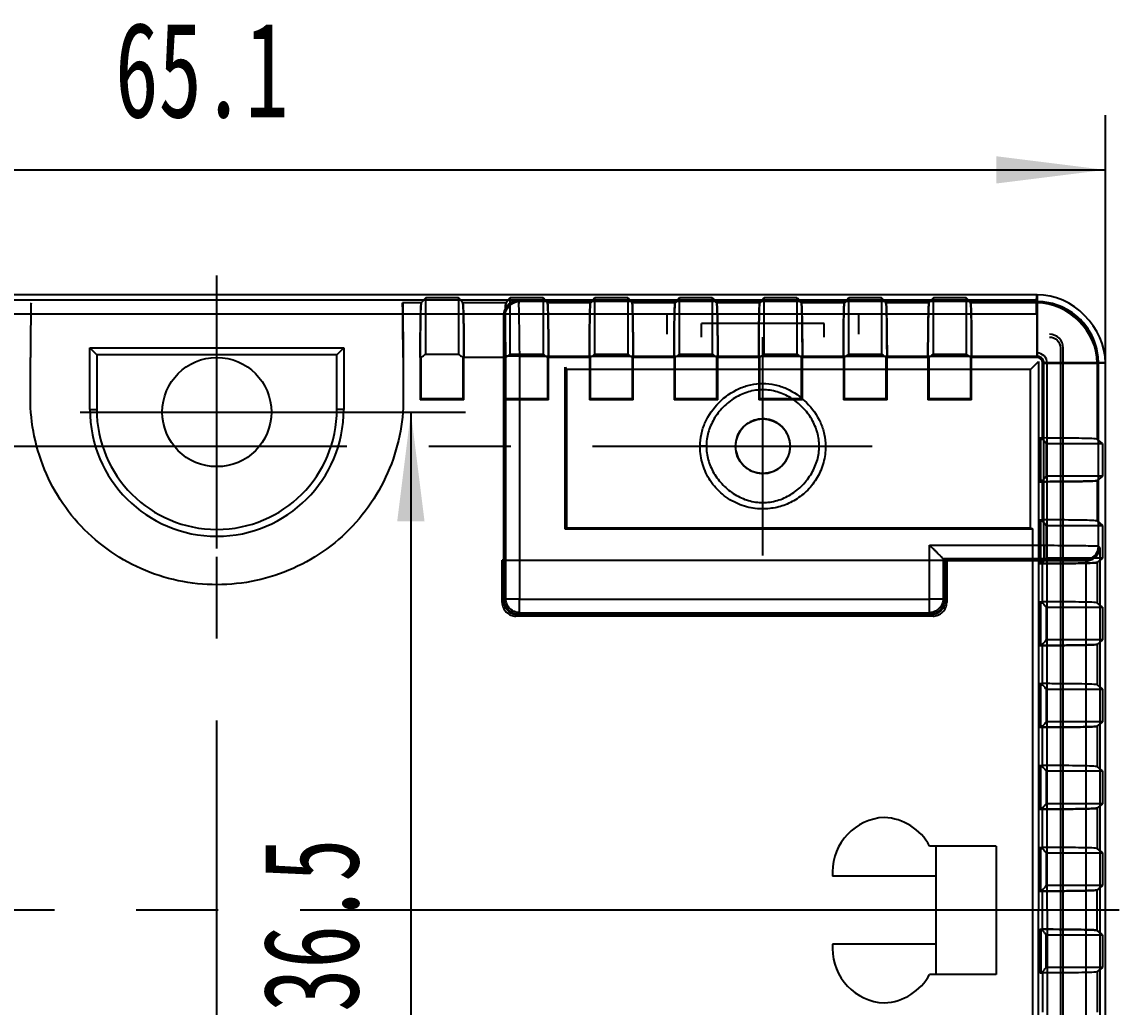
# Model space of a CAD drawing. Header units: millimetres. Extents: x 29 to 396, y -34 to 225.
# Drawn here: x 214.94 to 255.12, y 145.04 to 181.13 of the extents above; entities that cross this region are included whole.
import ezdxf

# ---------------------------------------------------------------- set-up
doc = ezdxf.new("R2010")
doc.units = ezdxf.units.MM
doc.linetypes.add('EB_DASHDOT', pattern=[39, 30, -3, 3, -3])
doc.layers.get('0').update_dxf_attribs({"lineweight": 0})
for name, color, linetype, lineweight in [('CAXA0', 7, 'Continuous', 70), ('CAXA1', 1, 'EB_DASHDOT', 25), ('CAXA4', 3, 'Continuous', 25)]:
    doc.layers.add(name, color=color, linetype=linetype, lineweight=lineweight)
doc.styles.add('标准', font='', dxfattribs={"width": 0.667})
doc.styles.get('标准').set_extended_font_data('FangSong_GB2312')
doc.dimstyles.new('标准', dxfattribs={"dimtxt": 3.5, "dimasz": 4, "dimexe": 2, "dimexo": 0, "dimtad": 1, "dimdsep": 46, "dimtxsty": '标准', "dimcen": 0, "dimdle": 6, "dimazin": 2, "dimtfac": 1, "dimtdec": 3, "dimtmove": 0, "dimatfit": 3, "dimfxl": 0, "dimtolj": 1, "dimtzin": 0, "dimarcsym": 0})

# ---------------------------------------------------------------- blocks, each defined once
blk = doc.blocks.new('*CAXBLOCK1112')
at = {"layer": 'CAXA0', "linetype": 'Continuous', "lineweight": 25}
for points in [[(189.524, 175.714), (193.524, 175.214), (193.524, 176.214)], [(254.624, 175.714), (250.624, 175.214), (250.624, 176.214)]]:
    blk.add_hatch(color=0, dxfattribs=at).paths.add_polyline_path(points, flags=0)
at = {"layer": 'CAXA0', "color": 0, "linetype": 'Continuous', "lineweight": 25}
for p, q in [((189.524, 168.641), (189.524, 177.714)), ((254.624, 168.641), (254.624, 177.714)), ((189.524, 175.714), (254.624, 175.714))]:
    blk.add_line(p, q, dxfattribs=at)
at = {"layer": 'CAXA0', "color": 0, "linetype": 'Continuous', "lineweight": 25, "insert": (218.35, 181.134), "char_height": 3.5, "attachment_point": 1, "style": '标准'}
blk.add_mtext('\\fFangSong_GB2312|b0|i0|p34;65.1', dxfattribs=at)
blk = doc.blocks.new('*CAXBLOCK1314')
at = {"layer": 'CAXA0', "linetype": 'Continuous', "lineweight": 25}
for points in [[(229.182, 166.841), (228.682, 162.841), (229.682, 162.841)], [(229.182, 130.341), (228.682, 134.341), (229.682, 134.341)]]:
    blk.add_hatch(color=0, dxfattribs=at).paths.add_polyline_path(points, flags=0)
at = {"layer": 'CAXA0', "color": 0, "linetype": 'Continuous', "lineweight": 25}
for p, q in [((227.074, 166.841), (231.182, 166.841)), ((229.182, 166.841), (229.182, 130.341)), ((227.074, 130.341), (231.182, 130.341))]:
    blk.add_line(p, q, dxfattribs=at)
at = {"layer": 'CAXA0', "color": 0, "linetype": 'Continuous', "lineweight": 25, "insert": (223.762, 144.868), "char_height": 3.5, "attachment_point": 1, "rotation": 90, "style": '标准'}
blk.add_mtext('\\fFangSong_GB2312|b0|i0|p34;36.5', dxfattribs=at)

msp = doc.modelspace()

# ---------------------------------------------------------------- linework, layer by layer
at = {"color": 0, "linetype": 'Continuous', "lineweight": 25}
for p, q in [((252.124, 171.141), (192.024, 171.141)), ((252.102, 170.937), (196.592, 170.937)), ((229.561, 170.84), (228.88, 170.84)), ((229.561, 170.84), (229.724, 171.032)), ((229.724, 171.032), (229.561, 170.84)), ((229.724, 168.968), (229.724, 171.032)), ((230.924, 171.032), (229.724, 171.032)), ((230.924, 171.032), (230.924, 168.968)), ((232.661, 170.84), (231.086, 170.84)), ((232.661, 170.84), (232.824, 171.032)), ((232.824, 171.032), (232.661, 170.84)), ((232.824, 168.968), (232.824, 171.032)), ((234.024, 171.032), (232.824, 171.032)), ((233.123, 170.886), (233.072, 170.937)), ((252.132, 170.886), (233.123, 170.886)), ((234.024, 171.032), (234.024, 168.968)), ((235.761, 170.84), (234.186, 170.84)), ((235.761, 170.84), (235.924, 171.032)), ((235.924, 171.032), (235.761, 170.84)), ((235.924, 168.968), (235.924, 171.032)), ((237.124, 171.032), (235.924, 171.032)), ((237.124, 171.032), (237.124, 168.968)), ((238.861, 170.84), (237.286, 170.84)), ((238.861, 170.84), (239.024, 171.032)), ((239.024, 171.032), (238.861, 170.84)), ((239.024, 168.968), (239.024, 171.032)), ((240.224, 171.032), (239.024, 171.032)), ((240.224, 171.032), (240.224, 168.968)), ((241.961, 170.84), (240.386, 170.84)), ((241.961, 170.84), (242.124, 171.032)), ((242.124, 171.032), (241.961, 170.84)), ((242.124, 168.968), (242.124, 171.032)), ((243.324, 171.032), (242.124, 171.032)), ((243.324, 171.032), (243.324, 168.968)), ((245.061, 170.84), (243.486, 170.84)), ((245.061, 170.84), (245.224, 171.032)), ((245.224, 171.032), (245.061, 170.84)), ((245.224, 168.968), (245.224, 171.032)), ((246.424, 171.032), (245.224, 171.032)), ((246.424, 171.032), (246.424, 168.968)), ((248.161, 170.84), (246.586, 170.84)), ((248.161, 170.84), (248.324, 171.032)), ((248.324, 171.032), (248.161, 170.84)), ((249.524, 171.032), (248.324, 171.032)), ((248.324, 168.968), (248.324, 171.032)), ((249.524, 171.032), (249.524, 168.968)), ((252.124, 170.84), (249.686, 170.84)), ((252.099, 170.886), (252.114, 171.141)), ((252.102, 170.437), (252.102, 170.937)), ((252.12, 168.886), (252.132, 170.886)), ((252.124, 171.141), (252.124, 170.84)), ((252.124, 168.841), (252.124, 170.84)), ((252.132, 168.886), (252.132, 170.886)), ((197.079, 170.437), (252.102, 170.437)), ((232.584, 161.418), (232.584, 170.437)), ((232.624, 170.386), (232.584, 170.426)), ((238.574, 169.691), (238.574, 170.441)), ((238.574, 170.441), (245.574, 170.441)), ((245.574, 170.441), (245.574, 169.691)), ((239.824, 169.591), (239.824, 170.091)), ((244.324, 170.091), (239.824, 170.091)), ((244.324, 169.591), (244.324, 170.091)), ((215.247, 167.341), (215.247, 168.841)), ((217.424, 166.941), (217.424, 169.191)), ((217.424, 169.191), (217.674, 168.941)), ((217.424, 169.191), (226.724, 169.191)), ((217.674, 168.941), (217.674, 166.941)), ((226.474, 168.941), (217.674, 168.941)), ((226.724, 169.191), (226.474, 168.941)), ((226.474, 166.941), (226.474, 168.941)), ((226.724, 169.191), (226.724, 166.941)), ((228.9, 168.841), (228.9, 167.341)), ((229.524, 168.941), (229.524, 167.291)), ((229.564, 167.331), (229.564, 168.843)), ((229.724, 168.968), (230.924, 168.968)), ((231.083, 168.843), (231.083, 167.331)), ((232.664, 168.843), (231.083, 168.843)), ((231.124, 167.291), (231.124, 168.941)), ((232.624, 168.941), (232.624, 167.291)), ((232.657, 159.991), (232.657, 168.886)), ((233.157, 168.886), (232.657, 168.886)), ((232.664, 167.331), (232.664, 168.843)), ((232.824, 168.968), (234.024, 168.968)), ((233.157, 168.886), (233.157, 159.991)), ((233.157, 168.886), (252.132, 168.886)), ((234.183, 168.843), (234.183, 167.331)), ((235.764, 168.843), (234.183, 168.843)), ((234.224, 167.291), (234.224, 168.941)), ((235.724, 168.941), (235.724, 167.291)), ((235.764, 167.331), (235.764, 168.843)), ((235.924, 168.968), (237.124, 168.968)), ((237.283, 168.843), (237.283, 167.331)), ((238.864, 168.843), (237.283, 168.843)), ((237.324, 167.291), (237.324, 168.941)), ((238.824, 168.941), (238.824, 167.291)), ((238.864, 167.331), (238.864, 168.843)), ((239.024, 168.968), (240.224, 168.968)), ((240.383, 168.843), (240.383, 167.331)), ((241.964, 168.843), (240.383, 168.843)), ((240.424, 167.291), (240.424, 168.941)), ((241.924, 168.941), (241.924, 167.291)), ((241.964, 167.331), (241.964, 168.843)), ((242.124, 168.968), (243.324, 168.968)), ((243.483, 168.843), (243.483, 167.331)), ((245.064, 168.843), (243.483, 168.843)), ((243.524, 167.291), (243.524, 168.941)), ((245.024, 168.941), (245.024, 167.291)), ((245.064, 167.331), (245.064, 168.843)), ((245.224, 168.968), (246.424, 168.968)), ((248.164, 168.843), (246.583, 168.843)), ((246.583, 168.843), (246.583, 167.331)), ((246.624, 167.291), (246.624, 168.941)), ((248.124, 168.941), (248.124, 167.291)), ((248.164, 167.331), (248.164, 168.843)), ((248.324, 168.968), (249.524, 168.968)), ((252.124, 168.841), (249.683, 168.843)), ((249.683, 168.843), (249.683, 167.331)), ((249.724, 167.291), (249.724, 168.941)), ((252.189, 168.876), (252.117, 168.886)), ((252.256, 168.845), (252.189, 168.876)), ((252.339, 168.756), (252.256, 168.845)), ((252.974, 169.191), (252.974, 148.591)), ((253.074, 127.991), (253.074, 169.191)), ((234.83, 162.548), (234.83, 168.482)), ((234.83, 168.482), (234.88, 168.398)), ((234.88, 168.398), (234.88, 162.598)), ((251.88, 168.398), (234.88, 168.398)), ((251.88, 168.398), (252.171, 168.688)), ((251.88, 162.598), (251.88, 168.398)), ((252.171, 168.688), (252.171, 148.591)), ((254.624, 168.641), (252.324, 168.641)), ((252.325, 165.851), (252.325, 168.641)), ((252.369, 168.65), (252.339, 168.756)), ((252.369, 161.964), (252.369, 168.65)), ((252.369, 168.632), (254.368, 168.632)), ((252.49, 148.591), (252.49, 168.641)), ((254.323, 168.641), (254.323, 165.853)), ((254.368, 168.65), (254.624, 168.632)), ((254.368, 161.931), (254.368, 168.65)), ((254.624, 128.541), (254.624, 168.641)), ((229.564, 167.331), (229.524, 167.291)), ((231.124, 167.291), (229.524, 167.291)), ((231.083, 167.331), (229.564, 167.331)), ((231.124, 167.291), (231.083, 167.331)), ((232.664, 167.331), (232.624, 167.291)), ((234.224, 167.291), (232.624, 167.291)), ((234.183, 167.331), (232.664, 167.331)), ((234.224, 167.291), (234.183, 167.331)), ((235.764, 167.331), (235.724, 167.291)), ((237.324, 167.291), (235.724, 167.291)), ((237.283, 167.331), (235.764, 167.331)), ((237.324, 167.291), (237.283, 167.331)), ((238.864, 167.331), (238.824, 167.291)), ((240.424, 167.291), (238.824, 167.291)), ((240.383, 167.331), (238.864, 167.331)), ((240.424, 167.291), (240.383, 167.331)), ((241.964, 167.331), (241.924, 167.291)), ((243.524, 167.291), (241.924, 167.291)), ((243.483, 167.331), (241.964, 167.331)), ((243.524, 167.291), (243.483, 167.331)), ((245.064, 167.331), (245.024, 167.291)), ((246.624, 167.291), (245.024, 167.291)), ((246.583, 167.331), (245.064, 167.331)), ((246.624, 167.291), (246.583, 167.331)), ((248.164, 167.331), (248.124, 167.291)), ((249.724, 167.291), (248.124, 167.291)), ((249.683, 167.331), (248.164, 167.331)), ((249.724, 167.291), (249.683, 167.331)), ((217.424, 166.941), (217.674, 166.941)), ((226.724, 166.941), (226.474, 166.941)), ((240.006, 165.591), (239.774, 165.591)), ((244.141, 165.591), (244.374, 165.591)), ((252.224, 165.891), (252.324, 165.891)), ((252.224, 164.291), (252.224, 165.891)), ((252.224, 165.891), (252.264, 165.851)), ((252.264, 165.851), (252.325, 165.851)), ((252.264, 164.331), (252.264, 165.851)), ((252.451, 165.691), (254.515, 165.691)), ((252.451, 165.691), (252.451, 164.491)), ((254.515, 165.691), (254.323, 165.854)), ((254.515, 165.691), (254.515, 164.491)), ((254.515, 164.491), (252.451, 164.491)), ((254.515, 164.491), (254.323, 164.329)), ((252.224, 164.291), (252.264, 164.331)), ((252.224, 164.291), (252.423, 164.291)), ((252.325, 164.331), (252.264, 164.331)), ((252.325, 162.851), (252.325, 164.331)), ((254.323, 164.329), (254.323, 162.853)), ((252.224, 162.891), (252.324, 162.891)), ((252.224, 161.291), (252.224, 162.891)), ((252.224, 162.891), (252.264, 162.851)), ((252.264, 162.851), (252.325, 162.851)), ((252.264, 161.331), (252.264, 162.851)), ((254.515, 162.691), (254.323, 162.854)), ((254.323, 162.853), (254.515, 162.691)), ((234.88, 162.598), (234.83, 162.548)), ((251.965, 162.548), (234.83, 162.548)), ((234.88, 162.598), (251.88, 162.598)), ((251.965, 134.634), (251.965, 162.548)), ((252.451, 162.691), (254.515, 162.691)), ((252.451, 162.691), (252.451, 161.491)), ((254.515, 162.691), (254.515, 161.491)), ((248.179, 159.491), (248.18, 161.964)), ((248.18, 161.964), (252.369, 161.964)), ((252.369, 161.964), (252.369, 161.465)), ((254.42, 161.88), (254.368, 161.931)), ((254.42, 161.88), (254.42, 135.302)), ((232.526, 159.86), (232.526, 161.419)), ((232.611, 161.419), (232.526, 161.419)), ((232.584, 159.917), (232.584, 161.419)), ((232.611, 159.953), (232.611, 161.419)), ((232.611, 161.419), (248.81, 161.419)), ((252.369, 161.465), (248.68, 161.465)), ((248.68, 161.465), (248.68, 159.991)), ((248.68, 161.465), (248.753, 161.391)), ((248.726, 161.419), (248.726, 159.945)), ((253.92, 161.391), (248.753, 161.391)), ((248.753, 161.391), (248.753, 159.917)), ((248.81, 161.419), (248.81, 159.86)), ((252.224, 161.291), (252.264, 161.331)), ((252.224, 161.291), (252.423, 161.291)), ((252.325, 161.331), (252.264, 161.331)), ((252.325, 159.851), (252.325, 161.331)), ((254.515, 161.491), (252.451, 161.491)), ((253.908, 161.391), (253.868, 161.431)), ((253.92, 135.791), (253.92, 161.391)), ((254.515, 161.491), (254.323, 161.329)), ((254.323, 161.329), (254.323, 159.854)), ((232.658, 159.991), (232.611, 159.945)), ((233.157, 159.991), (232.657, 159.991)), ((233.157, 159.491), (233.157, 159.991)), ((233.157, 159.991), (248.18, 159.991)), ((248.68, 159.991), (248.18, 159.991)), ((248.726, 159.945), (248.679, 159.991)), ((232.526, 159.86), (232.584, 159.917)), ((248.753, 159.917), (248.81, 159.86)), ((252.224, 159.891), (252.324, 159.891)), ((252.224, 159.891), (252.264, 159.851)), ((252.224, 158.291), (252.224, 159.891)), ((252.264, 159.851), (252.325, 159.851)), ((252.264, 158.331), (252.264, 159.851)), ((252.451, 159.691), (254.515, 159.691)), ((252.451, 159.691), (252.451, 158.491)), ((254.515, 159.691), (254.323, 159.854)), ((254.515, 159.691), (254.515, 158.491)), ((233.084, 159.417), (233.026, 159.36)), ((248.31, 159.36), (233.026, 159.36)), ((248.253, 159.417), (233.084, 159.417)), ((233.157, 159.491), (233.111, 159.445)), ((248.226, 159.445), (233.111, 159.445)), ((233.157, 159.491), (248.18, 159.491)), ((248.226, 159.445), (248.18, 159.491)), ((248.31, 159.36), (248.253, 159.417)), ((254.515, 158.491), (252.451, 158.491)), ((254.515, 158.491), (254.323, 158.329)), ((252.224, 158.291), (252.264, 158.331)), ((252.224, 158.291), (252.423, 158.291)), ((252.325, 158.331), (252.264, 158.331)), ((252.325, 156.851), (252.325, 158.331)), ((254.323, 158.329), (254.323, 156.854)), ((252.224, 156.891), (252.324, 156.891)), ((252.224, 156.891), (252.264, 156.851)), ((252.224, 155.291), (252.224, 156.891)), ((252.264, 156.851), (252.325, 156.851)), ((252.264, 155.331), (252.264, 156.851)), ((254.515, 156.691), (254.323, 156.854)), ((254.323, 156.853), (254.515, 156.691)), ((252.451, 156.691), (254.515, 156.691)), ((252.451, 156.691), (252.451, 155.491)), ((254.515, 156.691), (254.515, 155.491)), ((252.224, 155.291), (252.264, 155.331)), ((252.224, 155.291), (252.423, 155.291)), ((252.325, 155.331), (252.264, 155.331)), ((252.325, 153.851), (252.325, 155.331)), ((254.515, 155.491), (252.451, 155.491)), ((254.515, 155.491), (254.323, 155.329)), ((254.323, 155.329), (254.323, 153.854)), ((252.224, 153.891), (252.324, 153.891)), ((252.224, 153.891), (252.264, 153.851)), ((252.224, 152.291), (252.224, 153.891)), ((252.264, 153.851), (252.325, 153.851)), ((252.264, 152.331), (252.264, 153.851)), ((252.451, 153.691), (254.515, 153.691)), ((252.451, 153.691), (252.451, 152.491)), ((254.515, 153.691), (254.323, 153.854)), ((254.515, 153.691), (254.515, 152.491)), ((252.224, 152.291), (252.264, 152.331)), ((252.325, 152.331), (252.264, 152.331)), ((252.325, 150.851), (252.325, 152.331)), ((254.515, 152.491), (252.451, 152.491)), ((254.515, 152.491), (254.323, 152.329)), ((254.323, 152.329), (254.323, 150.854)), ((252.224, 152.291), (252.423, 152.291)), ((250.624, 150.941), (248.184, 150.941)), ((248.424, 146.241), (248.424, 150.941)), ((250.624, 150.941), (250.624, 146.241)), ((252.224, 150.891), (252.324, 150.891)), ((252.224, 150.891), (252.264, 150.851)), ((252.224, 149.291), (252.224, 150.891)), ((252.264, 150.851), (252.325, 150.851)), ((252.264, 149.331), (252.264, 150.851)), ((254.515, 150.691), (254.323, 150.854)), ((254.323, 150.853), (254.515, 150.691)), ((252.451, 150.691), (254.515, 150.691)), ((252.451, 150.691), (252.451, 149.491)), ((254.515, 150.691), (254.515, 149.491)), ((244.624, 149.991), (244.624, 149.841)), ((248.424, 149.841), (244.624, 149.841)), ((252.224, 149.291), (252.264, 149.331)), ((252.224, 149.291), (252.423, 149.291)), ((252.325, 149.331), (252.264, 149.331)), ((252.325, 147.851), (252.325, 149.331)), ((254.515, 149.491), (252.451, 149.491)), ((254.515, 149.491), (254.323, 149.329)), ((254.323, 147.853), (254.323, 149.329)), ((252.171, 128.494), (252.171, 148.591)), ((252.49, 148.591), (252.49, 128.541)), ((252.974, 148.591), (252.974, 127.991)), ((252.224, 147.891), (252.423, 147.891)), ((252.264, 147.851), (252.224, 147.891)), ((252.224, 147.891), (252.224, 146.291)), ((252.325, 147.851), (252.264, 147.851)), ((252.264, 147.851), (252.264, 146.331)), ((252.451, 147.691), (254.515, 147.691)), ((252.451, 146.491), (252.451, 147.691)), ((254.515, 147.691), (254.323, 147.853)), ((254.515, 147.691), (254.515, 146.491)), ((248.424, 147.341), (244.624, 147.341)), ((244.624, 147.341), (244.624, 147.191)), ((252.264, 146.331), (252.224, 146.291)), ((252.224, 146.291), (252.324, 146.291)), ((252.264, 146.331), (252.325, 146.331)), ((252.325, 146.331), (252.325, 144.851)), ((254.515, 146.491), (252.451, 146.491)), ((254.323, 146.329), (254.515, 146.491)), ((254.515, 146.491), (254.323, 146.328)), ((254.323, 146.328), (254.323, 144.853)), ((250.624, 146.241), (248.184, 146.241))]:
    msp.add_line(p, q, dxfattribs=at)
for centre, radius in [((222.074, 166.841), 2), ((242.074, 165.591), 1)]:
    msp.add_circle(centre, radius, dxfattribs=at)
for centre, radius, start, end in [((252.574, 169.191), 0.5, 0, 90), ((222.074, 166.941), 4.65, 180, 360), ((222.074, 166.941), 4.4, 180, 360), ((251.094, 168.333), 5.144, 308.875, 311.6779), ((271.386, 195.556), 38.298, 239.382, 239.5292), ((253.868, 161.931), 0.5, 270.036, 359.964), ((232.555, 170.03), 8.611, 269.8096, 270.1904), ((232.497, 170.202), 8.784, 270.5676, 270.7468), ((251.094, 165.333), 5.144, 308.8749, 311.6786), ((251.094, 162.333), 5.144, 308.875, 311.6779), ((251.094, 159.333), 5.144, 308.8749, 311.6786), ((251.094, 156.333), 5.144, 308.875, 311.6779), ((246.624, 149.991), 2, 92.866, 180), ((246.424, 149.991), 2, 28.3594, 87.134), ((251.094, 153.333), 5.144, 308.8749, 311.6786), ((251.094, 143.849), 5.144, 48.3214, 51.1251), ((246.624, 147.191), 2, 180, 267.134), ((246.424, 147.191), 2, 272.866, 331.6406)]:
    msp.add_arc(centre, radius, start, end, dxfattribs=at)
for points, knots in [([(215.267, 170.84), (215.266, 170.814), (215.262, 170.714), (215.26, 170.494), (215.256, 170.152), (215.253, 169.73), (215.25, 169.283), (215.248, 168.985), (215.247, 168.841)], [0, 0, 0, 0, 0.078311, 0.300648, 0.660107, 1.105886, 1.56657, 1.999629, 1.999629, 1.999629, 1.999629]), ([(228.88, 170.84), (228.881, 170.814), (228.885, 170.714), (228.887, 170.494), (228.891, 170.152), (228.894, 169.73), (228.897, 169.283), (228.899, 168.985), (228.9, 168.841)], [0, 0, 0, 0, 0.078311, 0.300648, 0.660107, 1.105886, 1.56657, 1.999629, 1.999629, 1.999629, 1.999629]), ([(228.9, 168.841), (228.899, 168.996), (228.895, 169.309), (228.891, 169.769), (228.887, 170.184), (228.883, 170.513), (228.881, 170.719), (228.88, 170.815), (228.88, 170.84)], [0, 0, 0, 0, 0.46555, 0.938511, 1.378865, 1.710937, 1.925679, 1.998702, 1.998702, 1.998702, 1.998702]), ([(229.561, 170.84), (229.556, 170.807), (229.543, 170.681), (229.539, 170.407), (229.529, 169.99), (229.525, 169.483), (229.524, 169.124), (229.524, 168.941)], [0, 0, 0, 0, 0.099692, 0.379837, 0.821077, 1.351633, 1.900091, 1.900091, 1.900091, 1.900091]), ([(229.524, 168.841), (229.523, 168.968), (229.524, 169.231), (229.526, 169.62), (229.531, 169.994), (229.536, 170.319), (229.545, 170.576), (229.549, 170.742), (229.558, 170.82), (229.561, 170.84)], [0, 0, 0, 0, 0.381638, 0.787649, 1.166921, 1.503422, 1.765294, 1.938197, 2.000324, 2.000324, 2.000324, 2.000324]), ([(231.086, 170.84), (231.068, 170.862), (231.032, 170.904), (230.978, 170.968), (230.942, 171.011), (230.924, 171.032)], [0, 0, 0, 0, 0.0832284, 0.1670032, 0.2512133, 0.2512133, 0.2512133, 0.2512133]), ([(231.124, 168.941), (231.123, 169.115), (231.122, 169.444), (231.118, 169.901), (231.113, 170.272), (231.105, 170.549), (231.1, 170.726), (231.09, 170.814), (231.086, 170.84)], [0, 0, 0, 0, 0.52153, 0.987076, 1.371, 1.634652, 1.819317, 1.900395, 1.900395, 1.900395, 1.900395]), ([(231.086, 170.84), (231.09, 170.815), (231.101, 170.723), (231.105, 170.526), (231.114, 170.218), (231.119, 169.818), (231.123, 169.348), (231.124, 169.014), (231.124, 168.841)], [0, 0, 0, 0, 0.0765, 0.278488, 0.591535, 0.999243, 1.480639, 2.000454, 2.000454, 2.000454, 2.000454]), ([(233.072, 170.937), (233.026, 170.936), (232.937, 170.913), (232.822, 170.845), (232.727, 170.757), (232.651, 170.655), (232.598, 170.544), (232.584, 170.464), (232.584, 170.426)], [0, 0, 0, 0, 0.1375872, 0.2690307, 0.3984905, 0.5245098, 0.6479722, 0.7633788, 0.7633788, 0.7633788, 0.7633788]), ([(232.624, 168.841), (232.624, 169.009), (232.624, 169.335), (232.628, 169.797), (232.633, 170.199), (232.642, 170.512), (232.645, 170.717), (232.657, 170.814), (232.661, 170.84)], [0, 0, 0, 0, 0.503628, 0.97806, 1.387123, 1.708248, 1.919289, 2.000447, 2.000447, 2.000447, 2.000447]), ([(232.661, 170.84), (232.656, 170.807), (232.643, 170.681), (232.639, 170.407), (232.629, 169.99), (232.625, 169.483), (232.624, 169.124), (232.624, 168.941)], [0, 0, 0, 0, 0.099692, 0.379837, 0.821077, 1.351633, 1.900091, 1.900091, 1.900091, 1.900091]), ([(233.123, 170.886), (233.135, 170.863), (233.122, 170.766), (233.141, 170.577), (233.138, 170.271), (233.147, 169.872), (233.151, 169.399), (233.155, 169.062), (233.157, 168.886)], [0, 0, 0, 0, 0.077755, 0.273332, 0.581198, 0.989882, 1.472154, 1.99992, 1.99992, 1.99992, 1.99992]), ([(234.186, 170.84), (234.168, 170.862), (234.132, 170.904), (234.078, 170.968), (234.042, 171.011), (234.024, 171.032)], [0, 0, 0, 0, 0.0832284, 0.1670032, 0.2512133, 0.2512133, 0.2512133, 0.2512133]), ([(234.224, 168.941), (234.223, 169.115), (234.222, 169.444), (234.218, 169.901), (234.213, 170.272), (234.205, 170.549), (234.2, 170.726), (234.19, 170.814), (234.186, 170.84)], [0, 0, 0, 0, 0.52153, 0.987076, 1.371, 1.634652, 1.819317, 1.900395, 1.900395, 1.900395, 1.900395]), ([(234.186, 170.84), (234.19, 170.815), (234.201, 170.723), (234.205, 170.526), (234.214, 170.218), (234.219, 169.818), (234.223, 169.348), (234.224, 169.014), (234.224, 168.841)], [0, 0, 0, 0, 0.0765, 0.278488, 0.591535, 0.999243, 1.480639, 2.000454, 2.000454, 2.000454, 2.000454]), ([(235.724, 168.841), (235.724, 169.009), (235.724, 169.335), (235.728, 169.797), (235.733, 170.199), (235.742, 170.512), (235.745, 170.717), (235.757, 170.814), (235.761, 170.84)], [0, 0, 0, 0, 0.503628, 0.97806, 1.387123, 1.708248, 1.919289, 2.000447, 2.000447, 2.000447, 2.000447]), ([(235.761, 170.84), (235.756, 170.807), (235.743, 170.681), (235.739, 170.407), (235.729, 169.99), (235.725, 169.483), (235.724, 169.124), (235.724, 168.941)], [0, 0, 0, 0, 0.099692, 0.379837, 0.821077, 1.351633, 1.900091, 1.900091, 1.900091, 1.900091]), ([(237.286, 170.84), (237.268, 170.862), (237.232, 170.904), (237.178, 170.968), (237.142, 171.011), (237.124, 171.032)], [0, 0, 0, 0, 0.0832284, 0.1670032, 0.2512133, 0.2512133, 0.2512133, 0.2512133]), ([(237.324, 168.941), (237.323, 169.115), (237.322, 169.444), (237.318, 169.901), (237.313, 170.272), (237.305, 170.549), (237.3, 170.726), (237.29, 170.814), (237.286, 170.84)], [0, 0, 0, 0, 0.52153, 0.987076, 1.371, 1.634652, 1.819317, 1.900395, 1.900395, 1.900395, 1.900395]), ([(237.286, 170.84), (237.29, 170.815), (237.301, 170.723), (237.305, 170.526), (237.314, 170.218), (237.319, 169.818), (237.323, 169.348), (237.324, 169.014), (237.324, 168.841)], [0, 0, 0, 0, 0.0765, 0.278488, 0.591535, 0.999243, 1.480639, 2.000454, 2.000454, 2.000454, 2.000454]), ([(238.824, 168.841), (238.824, 169.009), (238.824, 169.335), (238.828, 169.797), (238.833, 170.199), (238.842, 170.512), (238.845, 170.717), (238.857, 170.814), (238.861, 170.84)], [0, 0, 0, 0, 0.503628, 0.97806, 1.387123, 1.708248, 1.919289, 2.000447, 2.000447, 2.000447, 2.000447]), ([(238.861, 170.84), (238.856, 170.807), (238.843, 170.681), (238.839, 170.407), (238.829, 169.99), (238.825, 169.483), (238.824, 169.124), (238.824, 168.941)], [0, 0, 0, 0, 0.099692, 0.379837, 0.821077, 1.351633, 1.900091, 1.900091, 1.900091, 1.900091]), ([(240.386, 170.84), (240.368, 170.862), (240.332, 170.904), (240.278, 170.968), (240.242, 171.011), (240.224, 171.032)], [0, 0, 0, 0, 0.0832284, 0.1670032, 0.2512133, 0.2512133, 0.2512133, 0.2512133]), ([(240.424, 168.941), (240.423, 169.115), (240.422, 169.444), (240.418, 169.901), (240.413, 170.272), (240.405, 170.549), (240.4, 170.726), (240.39, 170.814), (240.386, 170.84)], [0, 0, 0, 0, 0.52153, 0.987076, 1.371, 1.634652, 1.819317, 1.900395, 1.900395, 1.900395, 1.900395]), ([(240.386, 170.84), (240.39, 170.815), (240.401, 170.723), (240.405, 170.526), (240.414, 170.218), (240.419, 169.818), (240.423, 169.348), (240.424, 169.014), (240.424, 168.841)], [0, 0, 0, 0, 0.0765, 0.278488, 0.591535, 0.999243, 1.480639, 2.000454, 2.000454, 2.000454, 2.000454]), ([(241.924, 168.841), (241.924, 169.009), (241.924, 169.335), (241.928, 169.797), (241.933, 170.199), (241.942, 170.512), (241.945, 170.717), (241.957, 170.814), (241.961, 170.84)], [0, 0, 0, 0, 0.503628, 0.97806, 1.387123, 1.708248, 1.919289, 2.000447, 2.000447, 2.000447, 2.000447]), ([(241.961, 170.84), (241.956, 170.807), (241.943, 170.681), (241.939, 170.407), (241.929, 169.99), (241.925, 169.483), (241.924, 169.124), (241.924, 168.941)], [0, 0, 0, 0, 0.099692, 0.379837, 0.821077, 1.351633, 1.900091, 1.900091, 1.900091, 1.900091]), ([(243.486, 170.84), (243.468, 170.862), (243.432, 170.904), (243.378, 170.968), (243.342, 171.011), (243.324, 171.032)], [0, 0, 0, 0, 0.0832284, 0.1670032, 0.2512133, 0.2512133, 0.2512133, 0.2512133]), ([(243.524, 168.941), (243.523, 169.115), (243.522, 169.444), (243.518, 169.901), (243.513, 170.272), (243.505, 170.549), (243.5, 170.726), (243.49, 170.814), (243.486, 170.84)], [0, 0, 0, 0, 0.52153, 0.987076, 1.371, 1.634652, 1.819317, 1.900395, 1.900395, 1.900395, 1.900395]), ([(243.486, 170.84), (243.49, 170.815), (243.501, 170.723), (243.505, 170.526), (243.514, 170.218), (243.519, 169.818), (243.523, 169.348), (243.524, 169.014), (243.524, 168.841)], [0, 0, 0, 0, 0.0765, 0.278488, 0.591535, 0.999243, 1.480639, 2.000454, 2.000454, 2.000454, 2.000454]), ([(245.024, 168.841), (245.024, 169.009), (245.024, 169.335), (245.028, 169.797), (245.033, 170.199), (245.042, 170.512), (245.045, 170.717), (245.057, 170.814), (245.061, 170.84)], [0, 0, 0, 0, 0.503628, 0.97806, 1.387123, 1.708248, 1.919289, 2.000447, 2.000447, 2.000447, 2.000447]), ([(245.061, 170.84), (245.056, 170.807), (245.043, 170.681), (245.039, 170.407), (245.029, 169.99), (245.025, 169.483), (245.024, 169.124), (245.024, 168.941)], [0, 0, 0, 0, 0.099692, 0.379837, 0.821077, 1.351633, 1.900091, 1.900091, 1.900091, 1.900091]), ([(246.586, 170.84), (246.568, 170.862), (246.532, 170.904), (246.478, 170.968), (246.442, 171.011), (246.424, 171.032)], [0, 0, 0, 0, 0.0832284, 0.1670032, 0.2512133, 0.2512133, 0.2512133, 0.2512133]), ([(246.624, 168.941), (246.623, 169.115), (246.622, 169.444), (246.618, 169.901), (246.613, 170.272), (246.605, 170.549), (246.6, 170.726), (246.59, 170.814), (246.586, 170.84)], [0, 0, 0, 0, 0.52153, 0.987076, 1.371, 1.634652, 1.819317, 1.900395, 1.900395, 1.900395, 1.900395]), ([(246.586, 170.84), (246.59, 170.815), (246.601, 170.723), (246.605, 170.526), (246.614, 170.218), (246.619, 169.818), (246.623, 169.348), (246.624, 169.014), (246.624, 168.841)], [0, 0, 0, 0, 0.0765, 0.278488, 0.591535, 0.999243, 1.480639, 2.000454, 2.000454, 2.000454, 2.000454]), ([(248.124, 168.841), (248.124, 169.009), (248.124, 169.335), (248.128, 169.797), (248.133, 170.199), (248.142, 170.512), (248.145, 170.717), (248.157, 170.814), (248.161, 170.84)], [0, 0, 0, 0, 0.503628, 0.97806, 1.387123, 1.708248, 1.919289, 2.000447, 2.000447, 2.000447, 2.000447]), ([(248.161, 170.84), (248.156, 170.807), (248.143, 170.681), (248.139, 170.407), (248.129, 169.99), (248.125, 169.483), (248.124, 169.124), (248.124, 168.941)], [0, 0, 0, 0, 0.099692, 0.379837, 0.821077, 1.351633, 1.900091, 1.900091, 1.900091, 1.900091]), ([(249.686, 170.84), (249.668, 170.862), (249.632, 170.904), (249.578, 170.968), (249.542, 171.011), (249.524, 171.032)], [0, 0, 0, 0, 0.0832284, 0.1670032, 0.2512133, 0.2512133, 0.2512133, 0.2512133]), ([(249.724, 168.941), (249.723, 169.115), (249.722, 169.444), (249.718, 169.901), (249.713, 170.272), (249.705, 170.549), (249.7, 170.726), (249.69, 170.814), (249.686, 170.84)], [0, 0, 0, 0, 0.52153, 0.987076, 1.371, 1.634652, 1.819317, 1.900395, 1.900395, 1.900395, 1.900395]), ([(249.686, 170.84), (249.689, 170.82), (249.698, 170.742), (249.702, 170.575), (249.711, 170.318), (249.716, 169.992), (249.721, 169.618), (249.723, 169.23), (249.724, 168.968), (249.724, 168.841)], [0, 0, 0, 0, 0.062456, 0.236049, 0.498809, 0.835703, 1.214519, 1.619877, 2.000324, 2.000324, 2.000324, 2.000324]), ([(254.368, 168.632), (254.369, 168.827), (254.318, 169.221), (254.091, 169.773), (253.723, 170.249), (253.244, 170.613), (252.702, 170.839), (252.317, 170.888), (252.132, 170.886)], [0, 0, 0, 0, 0.585031, 1.175742, 1.770137, 2.369187, 2.959326, 3.514869, 3.514869, 3.514869, 3.514869]), ([(232.657, 168.886), (232.657, 169.043), (232.658, 169.343), (232.646, 169.747), (232.657, 170.08), (232.618, 170.257), (232.644, 170.374), (232.624, 170.386)], [0, 0, 0, 0, 0.469116, 0.896786, 1.227233, 1.429529, 1.50062, 1.50062, 1.50062, 1.50062]), ([(229.564, 168.843), (229.582, 168.857), (229.617, 168.885), (229.67, 168.927), (229.706, 168.954), (229.724, 168.968)], [0, 0, 0, 0, 0.0681625, 0.1358719, 0.2031327, 0.2031327, 0.2031327, 0.2031327]), ([(230.924, 168.968), (230.941, 168.954), (230.977, 168.927), (231.03, 168.885), (231.065, 168.857), (231.083, 168.843)], [0, 0, 0, 0, 0.0672609, 0.1349702, 0.2031327, 0.2031327, 0.2031327, 0.2031327]), ([(232.664, 168.843), (232.682, 168.857), (232.717, 168.885), (232.77, 168.927), (232.806, 168.954), (232.824, 168.968)], [0, 0, 0, 0, 0.0681625, 0.1358719, 0.2031327, 0.2031327, 0.2031327, 0.2031327]), ([(234.024, 168.968), (234.041, 168.954), (234.077, 168.927), (234.13, 168.885), (234.165, 168.857), (234.183, 168.843)], [0, 0, 0, 0, 0.0672609, 0.1349702, 0.2031327, 0.2031327, 0.2031327, 0.2031327]), ([(235.764, 168.843), (235.782, 168.857), (235.817, 168.885), (235.87, 168.927), (235.906, 168.954), (235.924, 168.968)], [0, 0, 0, 0, 0.0681625, 0.1358719, 0.2031327, 0.2031327, 0.2031327, 0.2031327]), ([(237.124, 168.968), (237.141, 168.954), (237.177, 168.927), (237.23, 168.885), (237.265, 168.857), (237.283, 168.843)], [0, 0, 0, 0, 0.0672609, 0.1349702, 0.2031327, 0.2031327, 0.2031327, 0.2031327]), ([(238.864, 168.843), (238.882, 168.857), (238.917, 168.885), (238.97, 168.927), (239.006, 168.954), (239.024, 168.968)], [0, 0, 0, 0, 0.0681625, 0.1358719, 0.2031327, 0.2031327, 0.2031327, 0.2031327]), ([(240.224, 168.968), (240.241, 168.954), (240.277, 168.927), (240.33, 168.885), (240.365, 168.857), (240.383, 168.843)], [0, 0, 0, 0, 0.0672609, 0.1349702, 0.2031327, 0.2031327, 0.2031327, 0.2031327]), ([(241.964, 168.843), (241.982, 168.857), (242.017, 168.885), (242.07, 168.927), (242.106, 168.954), (242.124, 168.968)], [0, 0, 0, 0, 0.0681625, 0.1358719, 0.2031327, 0.2031327, 0.2031327, 0.2031327]), ([(243.324, 168.968), (243.341, 168.954), (243.377, 168.927), (243.43, 168.885), (243.465, 168.857), (243.483, 168.843)], [0, 0, 0, 0, 0.0672609, 0.1349702, 0.2031327, 0.2031327, 0.2031327, 0.2031327]), ([(245.064, 168.843), (245.082, 168.857), (245.117, 168.885), (245.17, 168.927), (245.206, 168.954), (245.224, 168.968)], [0, 0, 0, 0, 0.0681625, 0.1358719, 0.2031327, 0.2031327, 0.2031327, 0.2031327]), ([(246.424, 168.968), (246.441, 168.954), (246.477, 168.927), (246.53, 168.885), (246.565, 168.857), (246.583, 168.843)], [0, 0, 0, 0, 0.0672609, 0.1349702, 0.2031327, 0.2031327, 0.2031327, 0.2031327]), ([(248.164, 168.843), (248.182, 168.857), (248.217, 168.885), (248.27, 168.927), (248.306, 168.954), (248.324, 168.968)], [0, 0, 0, 0, 0.0681625, 0.1358719, 0.2031327, 0.2031327, 0.2031327, 0.2031327]), ([(249.524, 168.968), (249.541, 168.954), (249.577, 168.927), (249.63, 168.885), (249.665, 168.857), (249.683, 168.843)], [0, 0, 0, 0, 0.0672609, 0.1349702, 0.2031327, 0.2031327, 0.2031327, 0.2031327]), ([(252.369, 168.636), (252.369, 168.668), (252.356, 168.734), (252.3, 168.818), (252.217, 168.873), (252.152, 168.887), (252.12, 168.886)], [0, 0, 0, 0, 0.0974282, 0.1959932, 0.2953279, 0.3891782, 0.3891782, 0.3891782, 0.3891782]), ([(239.774, 165.591), (239.774, 165.741), (239.808, 166.04), (239.998, 166.605), (240.434, 167.23), (241.059, 167.667), (241.625, 167.857), (242.074, 167.908), (242.522, 167.857), (243.088, 167.667), (243.713, 167.23), (244.149, 166.605), (244.339, 166.04), (244.374, 165.741), (244.374, 165.591)], [0, 0, 0, 0, 0.446483, 0.892966, 1.785932, 2.678898, 3.125381, 3.571864, 4.018347, 4.46483, 5.357796, 6.250763, 6.697246, 7.143729, 7.143729, 7.143729, 7.143729]), ([(244.141, 165.591), (244.141, 165.758), (244.092, 166.103), (243.882, 166.593), (243.546, 167.03), (243.112, 167.377), (242.611, 167.604), (242.074, 167.686), (241.537, 167.605), (241.037, 167.378), (240.604, 167.032), (240.267, 166.595), (240.055, 166.105), (240.007, 165.759), (240.007, 165.592)], [0, 0, 0, 0, 0.499428, 1.030962, 1.583127, 2.138429, 2.681265, 3.213623, 3.745592, 4.287342, 4.841421, 5.393003, 5.925364, 6.42673, 6.42673, 6.42673, 6.42673]), ([(228.9, 167.341), (228.906, 166.884), (228.81, 165.947), (228.375, 164.591), (227.66, 163.334), (226.699, 162.251), (225.534, 161.399), (224.217, 160.807), (222.805, 160.504), (221.361, 160.502), (219.949, 160.8), (218.628, 161.391), (217.463, 162.242), (216.496, 163.309), (215.785, 164.567), (215.345, 165.928), (215.242, 166.88), (215.247, 167.341)], [0, 0, 0, 0, 1.371965, 2.798777, 4.244063, 5.678752, 7.109472, 8.543479, 9.977724, 11.411483, 12.842686, 14.276011, 15.720529, 17.140696, 18.560977, 20.023514, 21.406352, 21.406352, 21.406352, 21.406352]), ([(243.074, 165.591), (243.074, 165.693), (243.041, 165.902), (242.899, 166.186), (242.671, 166.413), (242.384, 166.557), (242.068, 166.608), (241.753, 166.554), (241.468, 166.408), (241.245, 166.179), (241.104, 165.892), (241.074, 165.68), (241.074, 165.576)], [0, 0, 0, 0, 0.306887, 0.621508, 0.937576, 1.255445, 1.568934, 1.883558, 2.198525, 2.512139, 2.827804, 3.141787, 3.141787, 3.141787, 3.141787]), ([(244.374, 165.591), (244.372, 165.388), (244.321, 164.985), (244.089, 164.434), (243.736, 163.964), (243.288, 163.619), (242.791, 163.377), (242.233, 163.278), (241.624, 163.303), (240.999, 163.52), (240.449, 163.917), (240.038, 164.453), (239.804, 165.071), (239.765, 165.506), (239.777, 165.717)], [0, 0, 0, 0, 0.607907, 1.204052, 1.774804, 2.350742, 2.884997, 3.417213, 4.033879, 4.695139, 5.371066, 6.038453, 6.693793, 7.328108, 7.328108, 7.328108, 7.328108]), ([(240.007, 165.592), (240.007, 165.425), (240.054, 165.08), (240.266, 164.59), (240.601, 164.152), (241.035, 163.805), (241.536, 163.578), (242.073, 163.496), (242.61, 163.578), (243.11, 163.804), (243.543, 164.15), (243.88, 164.587), (244.092, 165.077), (244.141, 165.424), (244.141, 165.591)], [0, 0, 0, 0, 0.500178, 1.031714, 1.583881, 2.139186, 2.682023, 3.214381, 3.746349, 4.288099, 4.842177, 5.393757, 5.926115, 6.428487, 6.428487, 6.428487, 6.428487]), ([(241.074, 165.576), (241.077, 165.471), (241.113, 165.261), (241.263, 164.978), (241.494, 164.756), (241.783, 164.619), (242.099, 164.574), (242.414, 164.634), (242.696, 164.788), (242.917, 165.02), (243.051, 165.297), (243.078, 165.496), (243.074, 165.591)], [0, 0, 0, 0, 0.314254, 0.62948, 0.942656, 1.25888, 1.573217, 1.884556, 2.204187, 2.523183, 2.828772, 3.113638, 3.113638, 3.113638, 3.113638]), ([(254.323, 165.854), (254.283, 165.859), (254.135, 165.873), (253.831, 165.877), (253.388, 165.886), (252.866, 165.89), (252.498, 165.891), (252.309, 165.891)], [0, 0, 0, 0, 0.119719, 0.446981, 0.91125, 1.447742, 2.014844, 2.014844, 2.014844, 2.014844]), ([(252.325, 165.851), (252.339, 165.833), (252.366, 165.797), (252.408, 165.744), (252.437, 165.709), (252.451, 165.691)], [0, 0, 0, 0, 0.0674531, 0.1351624, 0.2031294, 0.2031294, 0.2031294, 0.2031294]), ([(252.451, 164.491), (252.437, 164.473), (252.408, 164.438), (252.366, 164.385), (252.339, 164.349), (252.325, 164.331)], [0, 0, 0, 0, 0.0679671, 0.1356764, 0.2031294, 0.2031294, 0.2031294, 0.2031294]), ([(254.323, 164.329), (254.298, 164.325), (254.206, 164.313), (254.008, 164.31), (253.701, 164.3), (253.3, 164.296), (252.831, 164.292), (252.497, 164.291), (252.324, 164.291)], [0, 0, 0, 0, 0.076499, 0.278488, 0.591535, 0.999243, 1.480639, 2.000453, 2.000453, 2.000453, 2.000453]), ([(252.423, 164.291), (252.591, 164.291), (252.903, 164.292), (253.334, 164.296), (253.685, 164.301), (253.951, 164.306), (254.138, 164.314), (254.253, 164.317), (254.307, 164.325), (254.323, 164.328)], [0, 0, 0, 0, 0.503613, 0.936237, 1.291408, 1.558587, 1.733889, 1.853468, 1.90021, 1.90021, 1.90021, 1.90021]), ([(254.323, 162.854), (254.283, 162.859), (254.134, 162.873), (253.829, 162.877), (253.386, 162.886), (252.863, 162.89), (252.496, 162.891), (252.307, 162.891)], [0, 0, 0, 0, 0.121044, 0.449135, 0.913542, 1.449904, 2.016952, 2.016952, 2.016952, 2.016952]), ([(252.325, 162.851), (252.339, 162.833), (252.366, 162.797), (252.408, 162.744), (252.437, 162.709), (252.451, 162.691)], [0, 0, 0, 0, 0.0674531, 0.1351624, 0.2031294, 0.2031294, 0.2031294, 0.2031294]), ([(248.68, 161.465), (248.677, 161.467), (248.67, 161.476), (248.653, 161.494), (248.626, 161.523), (248.587, 161.561), (248.539, 161.609), (248.481, 161.668), (248.414, 161.738), (248.335, 161.813), (248.254, 161.887), (248.204, 161.94), (248.18, 161.964)], [0, 0, 0, 0, 0.0090686, 0.0340556, 0.0746839, 0.1292095, 0.1967787, 0.2783137, 0.3766341, 0.4892229, 0.6036114, 0.7071399, 0.7071399, 0.7071399, 0.7071399]), ([(252.369, 161.964), (252.539, 161.962), (252.862, 161.958), (253.321, 161.954), (253.718, 161.946), (254.036, 161.95), (254.238, 161.928), (254.344, 161.944), (254.368, 161.931)], [0, 0, 0, 0, 0.509175, 0.969929, 1.377044, 1.702823, 1.916747, 1.999917, 1.999917, 1.999917, 1.999917]), ([(253.908, 161.391), (253.958, 161.391), (254.058, 161.406), (254.197, 161.47), (254.314, 161.576), (254.396, 161.716), (254.418, 161.824), (254.42, 161.88)], [0, 0, 0, 0, 0.1474486, 0.299724, 0.4544521, 0.6126552, 0.7788969, 0.7788969, 0.7788969, 0.7788969]), ([(254.323, 161.329), (254.298, 161.325), (254.206, 161.313), (254.008, 161.31), (253.701, 161.3), (253.3, 161.296), (252.831, 161.292), (252.497, 161.291), (252.324, 161.291)], [0, 0, 0, 0, 0.076499, 0.278488, 0.591535, 0.999243, 1.480639, 2.000453, 2.000453, 2.000453, 2.000453]), ([(252.451, 161.491), (252.437, 161.473), (252.408, 161.438), (252.366, 161.385), (252.339, 161.349), (252.325, 161.331)], [0, 0, 0, 0, 0.0679671, 0.1356764, 0.2031294, 0.2031294, 0.2031294, 0.2031294]), ([(253.868, 161.431), (253.859, 161.448), (253.766, 161.428), (253.631, 161.458), (253.389, 161.453), (253.092, 161.462), (252.743, 161.464), (252.496, 161.465), (252.369, 161.465)], [0, 0, 0, 0, 0.058817, 0.21686, 0.458697, 0.759103, 1.118559, 1.500635, 1.500635, 1.500635, 1.500635]), ([(252.423, 161.291), (252.591, 161.291), (252.903, 161.292), (253.333, 161.296), (253.685, 161.301), (253.951, 161.306), (254.138, 161.314), (254.252, 161.317), (254.307, 161.325), (254.323, 161.328)], [0, 0, 0, 0, 0.50319, 0.935523, 1.290541, 1.557702, 1.733175, 1.853009, 1.900151, 1.900151, 1.900151, 1.900151]), ([(232.611, 159.953), (232.611, 159.889), (232.637, 159.756), (232.754, 159.588), (232.92, 159.473), (233.05, 159.445), (233.111, 159.445)], [0, 0, 0, 0, 0.1918186, 0.3949715, 0.5986677, 0.7825724, 0.7825724, 0.7825724, 0.7825724]), ([(233.158, 159.491), (233.096, 159.491), (232.966, 159.52), (232.801, 159.634), (232.686, 159.8), (232.658, 159.93), (232.658, 159.991)], [0, 0, 0, 0, 0.1836308, 0.3867837, 0.5904803, 0.7743841, 0.7743841, 0.7743841, 0.7743841]), ([(233.137, 159.991), (233.138, 159.988), (233.139, 159.981), (233.147, 159.973), (233.154, 159.972), (233.158, 159.971)], [0, 0, 0, 0, 0.01087334, 0.02073463, 0.03114074, 0.03114074, 0.03114074, 0.03114074]), ([(248.679, 159.991), (248.679, 159.93), (248.651, 159.8), (248.536, 159.635), (248.371, 159.52), (248.24, 159.491), (248.179, 159.491)], [0, 0, 0, 0, 0.1836308, 0.3867837, 0.5904803, 0.7743841, 0.7743841, 0.7743841, 0.7743841]), ([(248.179, 159.971), (248.183, 159.972), (248.19, 159.973), (248.197, 159.981), (248.199, 159.988), (248.199, 159.991)], [0, 0, 0, 0, 0.01087334, 0.02073463, 0.03114074, 0.03114074, 0.03114074, 0.03114074]), ([(232.526, 159.86), (232.526, 159.799), (232.555, 159.669), (232.669, 159.503), (232.835, 159.389), (232.965, 159.36), (233.026, 159.36)], [0, 0, 0, 0, 0.1836308, 0.3867837, 0.5904803, 0.7743841, 0.7743841, 0.7743841, 0.7743841]), ([(233.084, 159.417), (233.022, 159.417), (232.892, 159.446), (232.727, 159.56), (232.612, 159.726), (232.584, 159.856), (232.584, 159.917)], [0, 0, 0, 0, 0.1836308, 0.3867837, 0.5904803, 0.7743841, 0.7743841, 0.7743841, 0.7743841]), ([(248.726, 159.945), (248.726, 159.918), (248.72, 159.863), (248.697, 159.781), (248.659, 159.703), (248.608, 159.63), (248.544, 159.566), (248.47, 159.513), (248.39, 159.473), (248.308, 159.45), (248.253, 159.445), (248.226, 159.445)], [0, 0, 0, 0, 0.0812273, 0.1652986, 0.2518675, 0.3408388, 0.4315183, 0.5228816, 0.6121316, 0.6972504, 0.778376, 0.778376, 0.778376, 0.778376]), ([(248.753, 159.917), (248.753, 159.856), (248.725, 159.726), (248.61, 159.561), (248.445, 159.446), (248.314, 159.417), (248.253, 159.417)], [0, 0, 0, 0, 0.1836308, 0.3867837, 0.5904803, 0.7743841, 0.7743841, 0.7743841, 0.7743841]), ([(248.31, 159.36), (248.371, 159.36), (248.501, 159.389), (248.667, 159.503), (248.782, 159.669), (248.81, 159.799), (248.81, 159.86)], [0, 0, 0, 0, 0.1836308, 0.3867837, 0.5904803, 0.7743841, 0.7743841, 0.7743841, 0.7743841]), ([(254.323, 159.854), (254.283, 159.859), (254.135, 159.873), (253.831, 159.877), (253.388, 159.886), (252.866, 159.89), (252.498, 159.891), (252.309, 159.891)], [0, 0, 0, 0, 0.119719, 0.446981, 0.91125, 1.447742, 2.014844, 2.014844, 2.014844, 2.014844]), ([(252.325, 159.851), (252.339, 159.833), (252.366, 159.797), (252.408, 159.744), (252.437, 159.709), (252.451, 159.691)], [0, 0, 0, 0, 0.0674531, 0.1351624, 0.2031294, 0.2031294, 0.2031294, 0.2031294]), ([(252.451, 158.491), (252.437, 158.473), (252.408, 158.438), (252.366, 158.385), (252.339, 158.349), (252.325, 158.331)], [0, 0, 0, 0, 0.0679671, 0.1356764, 0.2031294, 0.2031294, 0.2031294, 0.2031294]), ([(254.323, 158.329), (254.298, 158.325), (254.206, 158.313), (254.008, 158.31), (253.701, 158.301), (253.3, 158.296), (252.831, 158.292), (252.497, 158.291), (252.324, 158.291)], [0, 0, 0, 0, 0.076499, 0.278488, 0.591535, 0.999243, 1.480639, 2.000453, 2.000453, 2.000453, 2.000453]), ([(252.423, 158.291), (252.591, 158.291), (252.903, 158.292), (253.334, 158.296), (253.685, 158.301), (253.951, 158.306), (254.138, 158.314), (254.253, 158.317), (254.307, 158.325), (254.323, 158.328)], [0, 0, 0, 0, 0.503613, 0.936237, 1.291408, 1.558587, 1.733889, 1.853468, 1.90021, 1.90021, 1.90021, 1.90021]), ([(254.323, 156.854), (254.283, 156.859), (254.134, 156.873), (253.829, 156.877), (253.386, 156.886), (252.863, 156.89), (252.496, 156.891), (252.307, 156.891)], [0, 0, 0, 0, 0.121044, 0.449135, 0.913542, 1.449904, 2.016952, 2.016952, 2.016952, 2.016952]), ([(252.325, 156.851), (252.339, 156.833), (252.366, 156.797), (252.408, 156.744), (252.437, 156.709), (252.451, 156.691)], [0, 0, 0, 0, 0.0674531, 0.1351624, 0.2031294, 0.2031294, 0.2031294, 0.2031294]), ([(254.323, 155.329), (254.298, 155.325), (254.206, 155.313), (254.008, 155.31), (253.701, 155.301), (253.3, 155.296), (252.831, 155.292), (252.497, 155.291), (252.324, 155.291)], [0, 0, 0, 0, 0.076499, 0.278488, 0.591535, 0.999243, 1.480639, 2.000453, 2.000453, 2.000453, 2.000453]), ([(252.451, 155.491), (252.437, 155.473), (252.408, 155.438), (252.366, 155.385), (252.339, 155.349), (252.325, 155.331)], [0, 0, 0, 0, 0.0679671, 0.1356764, 0.2031294, 0.2031294, 0.2031294, 0.2031294]), ([(252.423, 155.291), (252.591, 155.291), (252.903, 155.292), (253.333, 155.296), (253.685, 155.301), (253.951, 155.306), (254.138, 155.314), (254.252, 155.317), (254.307, 155.325), (254.323, 155.328)], [0, 0, 0, 0, 0.50319, 0.935523, 1.290541, 1.557702, 1.733175, 1.853009, 1.900151, 1.900151, 1.900151, 1.900151]), ([(254.323, 153.854), (254.283, 153.859), (254.135, 153.873), (253.831, 153.877), (253.388, 153.886), (252.866, 153.89), (252.498, 153.891), (252.309, 153.891)], [0, 0, 0, 0, 0.119719, 0.446981, 0.91125, 1.447742, 2.014844, 2.014844, 2.014844, 2.014844]), ([(252.325, 153.851), (252.339, 153.833), (252.366, 153.797), (252.408, 153.744), (252.437, 153.709), (252.451, 153.691)], [0, 0, 0, 0, 0.0674531, 0.1351624, 0.2031294, 0.2031294, 0.2031294, 0.2031294]), ([(254.323, 152.329), (254.298, 152.325), (254.206, 152.313), (254.008, 152.31), (253.701, 152.301), (253.3, 152.296), (252.831, 152.292), (252.497, 152.291), (252.324, 152.291)], [0, 0, 0, 0, 0.076499, 0.278488, 0.591535, 0.999243, 1.480639, 2.000453, 2.000453, 2.000453, 2.000453]), ([(252.451, 152.491), (252.437, 152.473), (252.408, 152.438), (252.366, 152.385), (252.339, 152.349), (252.325, 152.331)], [0, 0, 0, 0, 0.0679671, 0.1356764, 0.2031294, 0.2031294, 0.2031294, 0.2031294]), ([(252.423, 152.291), (252.591, 152.291), (252.903, 152.292), (253.334, 152.296), (253.685, 152.301), (253.951, 152.306), (254.138, 152.314), (254.253, 152.317), (254.307, 152.325), (254.323, 152.328)], [0, 0, 0, 0, 0.503613, 0.936237, 1.291408, 1.558587, 1.733889, 1.853468, 1.90021, 1.90021, 1.90021, 1.90021]), ([(254.323, 150.854), (254.283, 150.859), (254.134, 150.873), (253.829, 150.877), (253.386, 150.886), (252.863, 150.89), (252.496, 150.891), (252.307, 150.891)], [0, 0, 0, 0, 0.121044, 0.449135, 0.913542, 1.449904, 2.016952, 2.016952, 2.016952, 2.016952]), ([(252.325, 150.851), (252.339, 150.833), (252.366, 150.797), (252.408, 150.744), (252.437, 150.709), (252.451, 150.691)], [0, 0, 0, 0, 0.0674531, 0.1351624, 0.2031294, 0.2031294, 0.2031294, 0.2031294]), ([(254.323, 149.329), (254.298, 149.325), (254.206, 149.313), (254.008, 149.31), (253.701, 149.301), (253.3, 149.296), (252.831, 149.292), (252.497, 149.291), (252.324, 149.291)], [0, 0, 0, 0, 0.076499, 0.278488, 0.591535, 0.999243, 1.480639, 2.000453, 2.000453, 2.000453, 2.000453]), ([(252.451, 149.491), (252.437, 149.473), (252.408, 149.438), (252.366, 149.385), (252.339, 149.349), (252.325, 149.331)], [0, 0, 0, 0, 0.0679671, 0.1356764, 0.2031294, 0.2031294, 0.2031294, 0.2031294]), ([(252.423, 149.291), (252.591, 149.291), (252.903, 149.292), (253.333, 149.296), (253.685, 149.301), (253.951, 149.306), (254.138, 149.314), (254.252, 149.317), (254.307, 149.325), (254.323, 149.328)], [0, 0, 0, 0, 0.50319, 0.935523, 1.290541, 1.557702, 1.733175, 1.853009, 1.900151, 1.900151, 1.900151, 1.900151]), ([(254.323, 147.853), (254.298, 147.857), (254.206, 147.869), (254.008, 147.872), (253.701, 147.881), (253.3, 147.886), (252.831, 147.89), (252.497, 147.891), (252.324, 147.891)], [0, 0, 0, 0, 0.076499, 0.278488, 0.591535, 0.999243, 1.480639, 2.000453, 2.000453, 2.000453, 2.000453]), ([(252.451, 147.691), (252.437, 147.709), (252.408, 147.744), (252.366, 147.797), (252.339, 147.833), (252.325, 147.851)], [0, 0, 0, 0, 0.0679671, 0.1356764, 0.2031294, 0.2031294, 0.2031294, 0.2031294]), ([(252.423, 147.891), (252.591, 147.891), (252.903, 147.89), (253.333, 147.886), (253.685, 147.881), (253.951, 147.876), (254.138, 147.868), (254.252, 147.865), (254.307, 147.857), (254.323, 147.854)], [0, 0, 0, 0, 0.50319, 0.935523, 1.290541, 1.557702, 1.733175, 1.853009, 1.900151, 1.900151, 1.900151, 1.900151]), ([(254.323, 146.328), (254.283, 146.323), (254.134, 146.309), (253.829, 146.305), (253.386, 146.296), (252.863, 146.292), (252.496, 146.291), (252.307, 146.291)], [0, 0, 0, 0, 0.121044, 0.449135, 0.913542, 1.449904, 2.016952, 2.016952, 2.016952, 2.016952]), ([(252.325, 146.331), (252.339, 146.349), (252.366, 146.385), (252.408, 146.438), (252.437, 146.473), (252.451, 146.491)], [0, 0, 0, 0, 0.0674531, 0.1351624, 0.2031294, 0.2031294, 0.2031294, 0.2031294])]:
    msp.add_open_spline(points, degree=3, knots=knots, dxfattribs=at)
for points in [[(232.624, 170.386), (232.624, 170.622), (232.888, 170.886), (233.123, 170.886)], [(254.368, 168.65), (254.361, 169.83), (253.279, 170.896), (252.099, 170.886)], [(254.624, 168.632), (254.626, 169.946), (253.429, 171.144), (252.114, 171.141)], [(254.323, 168.641), (254.323, 169.793), (253.275, 170.84), (252.124, 170.84)], [(252.574, 169.591), (252.783, 169.591), (252.974, 169.4), (252.974, 169.191)], [(252.49, 168.641), (252.49, 168.833), (252.315, 169.008), (252.124, 169.008)], [(252.325, 168.641), (252.325, 168.747), (252.229, 168.843), (252.124, 168.843)]]:
    msp.add_open_spline(points, degree=3, dxfattribs=at)
at = {"layer": 'CAXA1', "linetype": 'EB_DASHDOT', "lineweight": 25}
for p, q in [((222.074, 161.841), (222.074, 171.841)), ((222.074, 125.541), (222.074, 171.641)), ((242.074, 161.591), (242.074, 169.591)), ((217.074, 166.841), (227.074, 166.841)), ((196.838, 165.591), (238.074, 165.591)), ((238.074, 165.591), (246.074, 165.591)), ((255.124, 148.591), (189.024, 148.591))]:
    msp.add_line(p, q, dxfattribs=at)

# ---------------------------------------------------------------- dimensions: what is measured, and where the dimension line sits
at = {"layer": 'CAXA4'}
for base, p1, p2, angle, text, picture, middle in [((222.074, 175.714), (189.524, 168.641), (254.624, 168.641), 180, '\\fFangSong_GB2312;65.1', '*CAXBLOCK1112', (222.074, 178.737)), ((229.182, 148.591), (227.074, 166.841), (227.074, 130.341), 90, '\\fFangSong_GB2312;36.5', '*CAXBLOCK1314', (226.16, 148.591))]:
    dim = msp.add_linear_dim(base=base, p1=p1, p2=p2, angle=angle, text=text, dimstyle='标准', dxfattribs=at)
    dim.commit()
    dim.dimension.update_dxf_attribs({"geometry": picture, "text_midpoint": middle})

doc.saveas('drawing.dxf')
